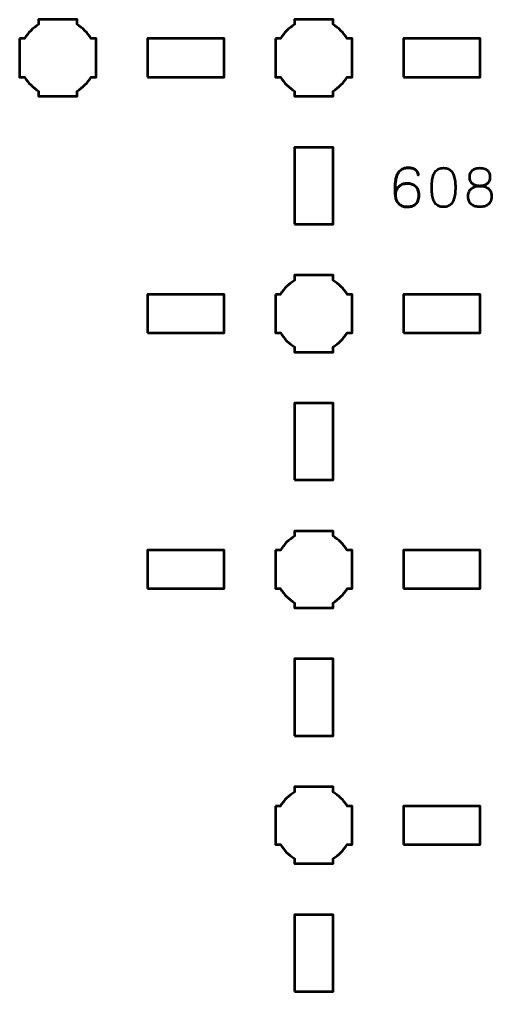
# Model space of a CAD drawing. Header units: centimetres. Extents: x -29.8 to 8.8, y -34.2 to 4.5.
# Drawn here: x -28.8 to -25.11, y -22.15 to -14.55 of the extents above; entities that cross this region are included whole.
import ezdxf

# ---------------------------------------------------------------- set-up
doc = ezdxf.new("R2010")
doc.units = ezdxf.units.CM
doc.header["$MEASUREMENT"] = 0
doc.layers.add('Layer 1', color=7, linetype='Continuous')

msp = doc.modelspace()

# ---------------------------------------------------------------- linework, layer by layer
at = {"layer": 'Layer 1', "lineweight": 53}
for points in [[(-27.8, -15), (-27.2, -15), (-27.2, -14.7), (-27.8, -14.7), (-27.8, -15)], [(-25.8, -15), (-25.2, -15), (-25.2, -14.7), (-25.8, -14.7), (-25.8, -15)], [(-26.65, -16.15), (-26.35, -16.15), (-26.35, -15.55), (-26.65, -15.55), (-26.65, -16.15)], [(-27.8, -17), (-27.2, -17), (-27.2, -16.7), (-27.8, -16.7), (-27.8, -17)], [(-25.8, -17), (-25.2, -17), (-25.2, -16.7), (-25.8, -16.7), (-25.8, -17)], [(-26.65, -18.15), (-26.35, -18.15), (-26.35, -17.55), (-26.65, -17.55), (-26.65, -18.15)], [(-27.8, -19), (-27.2, -19), (-27.2, -18.7), (-27.8, -18.7), (-27.8, -19)], [(-25.8, -19), (-25.2, -19), (-25.2, -18.7), (-25.8, -18.7), (-25.8, -19)], [(-26.65, -20.15), (-26.35, -20.15), (-26.35, -19.55), (-26.65, -19.55), (-26.65, -20.15)], [(-25.8, -21), (-25.2, -21), (-25.2, -20.7), (-25.8, -20.7), (-25.8, -21)], [(-26.65, -22.15), (-26.35, -22.15), (-26.35, -21.55), (-26.65, -21.55), (-26.65, -22.15)]]:
    msp.add_lwpolyline(points, close=True, dxfattribs=at)
for points in [[(-28.8, -14.7), (-28.8, -14.7), (-28.75985, -14.7), (-28.75985, -14.7), (-28.75985, -14.7), (-28.7335, -14.65447), (-28.69553, -14.6165), (-28.65, -14.59015), (-28.65, -14.59015), (-28.65, -14.59015), (-28.65, -14.55), (-28.65, -14.55), (-28.65, -14.55), (-28.65, -14.55), (-28.5, -14.55), (-28.5, -14.55), (-28.5, -14.55), (-28.5, -14.55), (-28.35, -14.55), (-28.35, -14.55), (-28.35, -14.55), (-28.35, -14.55), (-28.35, -14.59015), (-28.35, -14.59015), (-28.35, -14.59015), (-28.30447, -14.6165), (-28.2665, -14.65447), (-28.24015, -14.7), (-28.24015, -14.7), (-28.24015, -14.7), (-28.2, -14.7), (-28.2, -14.7), (-28.2, -14.7), (-28.2, -14.7), (-28.2, -14.85), (-28.2, -14.85), (-28.2, -14.85), (-28.2, -14.85), (-28.2, -15), (-28.2, -15), (-28.2, -15), (-28.2, -15), (-28.24015, -15), (-28.24015, -15), (-28.24015, -15), (-28.2665, -15.04553), (-28.30447, -15.0835), (-28.35, -15.10985), (-28.35, -15.10985), (-28.35, -15.10985), (-28.35, -15.15), (-28.35, -15.15), (-28.35, -15.15), (-28.35, -15.15), (-28.5, -15.15), (-28.5, -15.15), (-28.5, -15.15), (-28.5, -15.15), (-28.65, -15.15), (-28.65, -15.15), (-28.65, -15.15), (-28.65, -15.15), (-28.65, -15.10985), (-28.65, -15.10985), (-28.65, -15.10985), (-28.69553, -15.0835), (-28.7335, -15.04553), (-28.75985, -15), (-28.75985, -15), (-28.75985, -15), (-28.8, -15), (-28.8, -15), (-28.8, -15), (-28.8, -15), (-28.8, -14.85), (-28.8, -14.85), (-28.8, -14.85), (-28.8, -14.85), (-28.8, -14.7), (-28.8, -14.7)], [(-26.8, -14.7), (-26.8, -14.7), (-26.75985, -14.7), (-26.75985, -14.7), (-26.75985, -14.7), (-26.7335, -14.65447), (-26.69553, -14.6165), (-26.65, -14.59015), (-26.65, -14.59015), (-26.65, -14.59015), (-26.65, -14.55), (-26.65, -14.55), (-26.65, -14.55), (-26.65, -14.55), (-26.5, -14.55), (-26.5, -14.55), (-26.5, -14.55), (-26.5, -14.55), (-26.35, -14.55), (-26.35, -14.55), (-26.35, -14.55), (-26.35, -14.55), (-26.35, -14.59015), (-26.35, -14.59015), (-26.35, -14.59015), (-26.30447, -14.6165), (-26.2665, -14.65447), (-26.24015, -14.7), (-26.24015, -14.7), (-26.24015, -14.7), (-26.2, -14.7), (-26.2, -14.7), (-26.2, -14.7), (-26.2, -14.7), (-26.2, -14.85), (-26.2, -14.85), (-26.2, -14.85), (-26.2, -14.85), (-26.2, -15), (-26.2, -15), (-26.2, -15), (-26.2, -15), (-26.24015, -15), (-26.24015, -15), (-26.24015, -15), (-26.2665, -15.04553), (-26.30447, -15.0835), (-26.35, -15.10985), (-26.35, -15.10985), (-26.35, -15.10985), (-26.35, -15.15), (-26.35, -15.15), (-26.35, -15.15), (-26.35, -15.15), (-26.5, -15.15), (-26.5, -15.15), (-26.5, -15.15), (-26.5, -15.15), (-26.65, -15.15), (-26.65, -15.15), (-26.65, -15.15), (-26.65, -15.15), (-26.65, -15.10985), (-26.65, -15.10985), (-26.65, -15.10985), (-26.69553, -15.0835), (-26.7335, -15.04553), (-26.75985, -15), (-26.75985, -15), (-26.75985, -15), (-26.8, -15), (-26.8, -15), (-26.8, -15), (-26.8, -15), (-26.8, -14.85), (-26.8, -14.85), (-26.8, -14.85), (-26.8, -14.85), (-26.8, -14.7), (-26.8, -14.7)], [(-26.8, -16.7), (-26.8, -16.7), (-26.75985, -16.7), (-26.75985, -16.7), (-26.75985, -16.7), (-26.7335, -16.65447), (-26.69553, -16.6165), (-26.65, -16.59015), (-26.65, -16.59015), (-26.65, -16.59015), (-26.65, -16.55), (-26.65, -16.55), (-26.65, -16.55), (-26.65, -16.55), (-26.5, -16.55), (-26.5, -16.55), (-26.5, -16.55), (-26.5, -16.55), (-26.35, -16.55), (-26.35, -16.55), (-26.35, -16.55), (-26.35, -16.55), (-26.35, -16.59015), (-26.35, -16.59015), (-26.35, -16.59015), (-26.30447, -16.6165), (-26.2665, -16.65447), (-26.24015, -16.7), (-26.24015, -16.7), (-26.24015, -16.7), (-26.2, -16.7), (-26.2, -16.7), (-26.2, -16.7), (-26.2, -16.7), (-26.2, -16.85), (-26.2, -16.85), (-26.2, -16.85), (-26.2, -16.85), (-26.2, -17), (-26.2, -17), (-26.2, -17), (-26.2, -17), (-26.24015, -17), (-26.24015, -17), (-26.24015, -17), (-26.2665, -17.04553), (-26.30447, -17.0835), (-26.35, -17.10985), (-26.35, -17.10985), (-26.35, -17.10985), (-26.35, -17.15), (-26.35, -17.15), (-26.35, -17.15), (-26.35, -17.15), (-26.5, -17.15), (-26.5, -17.15), (-26.5, -17.15), (-26.5, -17.15), (-26.65, -17.15), (-26.65, -17.15), (-26.65, -17.15), (-26.65, -17.15), (-26.65, -17.10985), (-26.65, -17.10985), (-26.65, -17.10985), (-26.69553, -17.0835), (-26.7335, -17.04553), (-26.75985, -17), (-26.75985, -17), (-26.75985, -17), (-26.8, -17), (-26.8, -17), (-26.8, -17), (-26.8, -17), (-26.8, -16.85), (-26.8, -16.85), (-26.8, -16.85), (-26.8, -16.85), (-26.8, -16.7), (-26.8, -16.7)], [(-26.8, -18.7), (-26.8, -18.7), (-26.75985, -18.7), (-26.75985, -18.7), (-26.75985, -18.7), (-26.7335, -18.65447), (-26.69553, -18.6165), (-26.65, -18.59015), (-26.65, -18.59015), (-26.65, -18.59015), (-26.65, -18.55), (-26.65, -18.55), (-26.65, -18.55), (-26.65, -18.55), (-26.5, -18.55), (-26.5, -18.55), (-26.5, -18.55), (-26.5, -18.55), (-26.35, -18.55), (-26.35, -18.55), (-26.35, -18.55), (-26.35, -18.55), (-26.35, -18.59015), (-26.35, -18.59015), (-26.35, -18.59015), (-26.30447, -18.6165), (-26.2665, -18.65447), (-26.24015, -18.7), (-26.24015, -18.7), (-26.24015, -18.7), (-26.2, -18.7), (-26.2, -18.7), (-26.2, -18.7), (-26.2, -18.7), (-26.2, -18.85), (-26.2, -18.85), (-26.2, -18.85), (-26.2, -18.85), (-26.2, -19), (-26.2, -19), (-26.2, -19), (-26.2, -19), (-26.24015, -19), (-26.24015, -19), (-26.24015, -19), (-26.2665, -19.04553), (-26.30447, -19.0835), (-26.35, -19.10985), (-26.35, -19.10985), (-26.35, -19.10985), (-26.35, -19.15), (-26.35, -19.15), (-26.35, -19.15), (-26.35, -19.15), (-26.5, -19.15), (-26.5, -19.15), (-26.5, -19.15), (-26.5, -19.15), (-26.65, -19.15), (-26.65, -19.15), (-26.65, -19.15), (-26.65, -19.15), (-26.65, -19.10985), (-26.65, -19.10985), (-26.65, -19.10985), (-26.69553, -19.0835), (-26.7335, -19.04553), (-26.75985, -19), (-26.75985, -19), (-26.75985, -19), (-26.8, -19), (-26.8, -19), (-26.8, -19), (-26.8, -19), (-26.8, -18.85), (-26.8, -18.85), (-26.8, -18.85), (-26.8, -18.85), (-26.8, -18.7), (-26.8, -18.7)], [(-26.8, -20.7), (-26.8, -20.7), (-26.75985, -20.7), (-26.75985, -20.7), (-26.75985, -20.7), (-26.7335, -20.65447), (-26.69553, -20.6165), (-26.65, -20.59015), (-26.65, -20.59015), (-26.65, -20.59015), (-26.65, -20.55), (-26.65, -20.55), (-26.65, -20.55), (-26.65, -20.55), (-26.5, -20.55), (-26.5, -20.55), (-26.5, -20.55), (-26.5, -20.55), (-26.35, -20.55), (-26.35, -20.55), (-26.35, -20.55), (-26.35, -20.55), (-26.35, -20.59015), (-26.35, -20.59015), (-26.35, -20.59015), (-26.30447, -20.6165), (-26.2665, -20.65447), (-26.24015, -20.7), (-26.24015, -20.7), (-26.24015, -20.7), (-26.2, -20.7), (-26.2, -20.7), (-26.2, -20.7), (-26.2, -20.7), (-26.2, -20.85), (-26.2, -20.85), (-26.2, -20.85), (-26.2, -20.85), (-26.2, -21), (-26.2, -21), (-26.2, -21), (-26.2, -21), (-26.24015, -21), (-26.24015, -21), (-26.24015, -21), (-26.2665, -21.04553), (-26.30447, -21.0835), (-26.35, -21.10985), (-26.35, -21.10985), (-26.35, -21.10985), (-26.35, -21.15), (-26.35, -21.15), (-26.35, -21.15), (-26.35, -21.15), (-26.5, -21.15), (-26.5, -21.15), (-26.5, -21.15), (-26.5, -21.15), (-26.65, -21.15), (-26.65, -21.15), (-26.65, -21.15), (-26.65, -21.15), (-26.65, -21.10985), (-26.65, -21.10985), (-26.65, -21.10985), (-26.69553, -21.0835), (-26.7335, -21.04553), (-26.75985, -21), (-26.75985, -21), (-26.75985, -21), (-26.8, -21), (-26.8, -21), (-26.8, -21), (-26.8, -21), (-26.8, -20.85), (-26.8, -20.85), (-26.8, -20.85), (-26.8, -20.85), (-26.8, -20.7), (-26.8, -20.7)]]:
    msp.add_open_spline(points, degree=3, knots=[0, 0, 0, 0, 0.05, 0.05, 0.05, 0.05, 0.1, 0.1, 0.1, 0.1, 0.15, 0.15, 0.15, 0.15, 0.2, 0.2, 0.2, 0.2, 0.25, 0.25, 0.25, 0.25, 0.3, 0.3, 0.3, 0.3, 0.35, 0.35, 0.35, 0.35, 0.4, 0.4, 0.4, 0.4, 0.45, 0.45, 0.45, 0.45, 0.5, 0.5, 0.5, 0.5, 0.55, 0.55, 0.55, 0.55, 0.6, 0.6, 0.6, 0.6, 0.65, 0.65, 0.65, 0.65, 0.7, 0.7, 0.7, 0.7, 0.75, 0.75, 0.75, 0.75, 0.8, 0.8, 0.8, 0.8, 0.85, 0.85, 0.85, 0.85, 0.9, 0.9, 0.9, 0.9, 0.95, 0.95, 0.95, 0.95, 1, 1, 1, 1], dxfattribs=at)
at = {"layer": 'Layer 1', "color": 5, "lineweight": 53}
for points, knots in [([(-25.86266, -15.92428), (-25.86259, -15.91045), (-25.86034, -15.89796), (-25.85582, -15.88667), (-25.85582, -15.88667), (-25.85138, -15.87545), (-25.8451, -15.86579), (-25.83698, -15.85767), (-25.83698, -15.85767), (-25.82894, -15.84963), (-25.81941, -15.84342), (-25.80855, -15.83905), (-25.80855, -15.83905), (-25.79768, -15.83467), (-25.78576, -15.83249), (-25.77292, -15.83241), (-25.77292, -15.83241), (-25.76001, -15.83234), (-25.74794, -15.83397), (-25.73672, -15.83721), (-25.73672, -15.83721), (-25.7255, -15.84039), (-25.7157, -15.84561), (-25.70716, -15.85281), (-25.70716, -15.85281), (-25.69862, -15.85993), (-25.69192, -15.86939), (-25.68712, -15.88117), (-25.68712, -15.88117), (-25.68233, -15.89295), (-25.67986, -15.90727), (-25.67979, -15.92428), (-25.67979, -15.92428), (-25.67986, -15.94128), (-25.68233, -15.9556), (-25.68712, -15.96739), (-25.68712, -15.96739), (-25.69192, -15.97917), (-25.69862, -15.98862), (-25.70716, -15.99575), (-25.70716, -15.99575), (-25.7157, -16.00295), (-25.7255, -16.00817), (-25.73672, -16.01134), (-25.73672, -16.01134), (-25.74794, -16.01459), (-25.76001, -16.01621), (-25.77292, -16.01614), (-25.77292, -16.01614), (-25.78576, -16.01607), (-25.79754, -16.01388), (-25.80834, -16.00951), (-25.80834, -16.00951), (-25.81906, -16.00513), (-25.82837, -15.99892), (-25.83635, -15.99081), (-25.83635, -15.99081), (-25.84432, -15.98277), (-25.8506, -15.9731), (-25.85511, -15.96181), (-25.85511, -15.96181), (-25.8597, -15.95059), (-25.86217, -15.93811), (-25.86266, -15.92428), (-25.86266, -15.92428), (-25.86295, -15.91729), (-25.8633, -15.90897), (-25.86379, -15.8993), (-25.86379, -15.8993), (-25.86429, -15.88956), (-25.86457, -15.87898), (-25.86464, -15.86762), (-25.86464, -15.86762), (-25.86471, -15.85619), (-25.86436, -15.84441), (-25.86344, -15.83234), (-25.86344, -15.83234), (-25.86259, -15.82021), (-25.8609, -15.80828), (-25.85843, -15.7965), (-25.85843, -15.7965), (-25.85596, -15.78479), (-25.85243, -15.77371), (-25.84778, -15.76334), (-25.84778, -15.76334), (-25.84312, -15.75297), (-25.83712, -15.7438), (-25.82971, -15.73582), (-25.82971, -15.73582), (-25.82224, -15.72785), (-25.81313, -15.72157), (-25.80234, -15.71699), (-25.80234, -15.71699), (-25.79154, -15.71247), (-25.77877, -15.71014), (-25.76403, -15.71007), (-25.76403, -15.71007), (-25.75119, -15.71014), (-25.74032, -15.71141), (-25.73129, -15.71388), (-25.73129, -15.71388), (-25.72226, -15.71635), (-25.71485, -15.71967), (-25.70892, -15.72376), (-25.70892, -15.72376), (-25.70307, -15.72792), (-25.69841, -15.73244), (-25.69503, -15.73745), (-25.69503, -15.73745), (-25.69164, -15.74239), (-25.6891, -15.7474), (-25.68755, -15.75241), (-25.68755, -15.75241), (-25.68592, -15.75741), (-25.68487, -15.76207), (-25.68444, -15.76638), (-25.68444, -15.76638), (-25.68487, -15.76207), (-25.68592, -15.75741), (-25.68755, -15.75241), (-25.68755, -15.75241), (-25.6891, -15.7474), (-25.69164, -15.74239), (-25.69503, -15.73745), (-25.69503, -15.73745), (-25.69841, -15.73244), (-25.70307, -15.72792), (-25.70892, -15.72376), (-25.70892, -15.72376), (-25.71485, -15.71967), (-25.72226, -15.71635), (-25.73129, -15.71388), (-25.73129, -15.71388), (-25.74032, -15.71141), (-25.75119, -15.71014), (-25.76403, -15.71007), (-25.76403, -15.71007), (-25.77877, -15.71014), (-25.79154, -15.71247), (-25.80234, -15.71699), (-25.80234, -15.71699), (-25.81313, -15.72157), (-25.82224, -15.72785), (-25.82971, -15.73582), (-25.82971, -15.73582), (-25.83712, -15.7438), (-25.84312, -15.75297), (-25.84778, -15.76334), (-25.84778, -15.76334), (-25.85243, -15.77371), (-25.85596, -15.78479), (-25.85843, -15.7965), (-25.85843, -15.7965), (-25.8609, -15.80828), (-25.86259, -15.82021), (-25.86344, -15.83234), (-25.86344, -15.83234), (-25.86436, -15.84441), (-25.86471, -15.85619), (-25.86464, -15.86762), (-25.86464, -15.86762), (-25.86457, -15.87898), (-25.86429, -15.88956), (-25.86379, -15.8993), (-25.86379, -15.8993), (-25.8633, -15.90897), (-25.86295, -15.91729), (-25.86266, -15.92428), (-25.86266, -15.92428), (-25.86217, -15.93811), (-25.8597, -15.95059), (-25.85511, -15.96181), (-25.85511, -15.96181), (-25.8506, -15.9731), (-25.84432, -15.98277), (-25.83635, -15.99081), (-25.83635, -15.99081), (-25.82837, -15.99892), (-25.81906, -16.00513), (-25.80834, -16.00951), (-25.80834, -16.00951), (-25.79754, -16.01388), (-25.78576, -16.01607), (-25.77292, -16.01614), (-25.77292, -16.01614), (-25.76001, -16.01621), (-25.74794, -16.01459), (-25.73672, -16.01134), (-25.73672, -16.01134), (-25.7255, -16.00817), (-25.7157, -16.00295), (-25.70716, -15.99575), (-25.70716, -15.99575), (-25.69862, -15.98862), (-25.69192, -15.97917), (-25.68712, -15.96739), (-25.68712, -15.96739), (-25.68233, -15.9556), (-25.67986, -15.94128), (-25.67979, -15.92428), (-25.67979, -15.92428), (-25.67986, -15.90727), (-25.68233, -15.89295), (-25.68712, -15.88117), (-25.68712, -15.88117), (-25.69192, -15.86939), (-25.69862, -15.85993), (-25.70716, -15.85281), (-25.70716, -15.85281), (-25.7157, -15.84561), (-25.7255, -15.84039), (-25.73672, -15.83721), (-25.73672, -15.83721), (-25.74794, -15.83397), (-25.76001, -15.83234), (-25.77292, -15.83241), (-25.77292, -15.83241), (-25.78576, -15.83249), (-25.79768, -15.83467), (-25.80855, -15.83905), (-25.80855, -15.83905), (-25.81941, -15.84342), (-25.82894, -15.84963), (-25.83698, -15.85767), (-25.83698, -15.85767), (-25.8451, -15.86579), (-25.85138, -15.87545), (-25.85582, -15.88667), (-25.85582, -15.88667), (-25.86034, -15.89796), (-25.86259, -15.91045), (-25.86266, -15.92428)], [0, 0, 0, 0, 0.0172414, 0.0172414, 0.0172414, 0.0172414, 0.0344828, 0.0344828, 0.0344828, 0.0344828, 0.0517241, 0.0517241, 0.0517241, 0.0517241, 0.0689655, 0.0689655, 0.0689655, 0.0689655, 0.0862069, 0.0862069, 0.0862069, 0.0862069, 0.1034483, 0.1034483, 0.1034483, 0.1034483, 0.1206897, 0.1206897, 0.1206897, 0.1206897, 0.137931, 0.137931, 0.137931, 0.137931, 0.1551724, 0.1551724, 0.1551724, 0.1551724, 0.1724138, 0.1724138, 0.1724138, 0.1724138, 0.1896552, 0.1896552, 0.1896552, 0.1896552, 0.2068966, 0.2068966, 0.2068966, 0.2068966, 0.2241379, 0.2241379, 0.2241379, 0.2241379, 0.2413793, 0.2413793, 0.2413793, 0.2413793, 0.2586207, 0.2586207, 0.2586207, 0.2586207, 0.2758621, 0.2758621, 0.2758621, 0.2758621, 0.2931034, 0.2931034, 0.2931034, 0.2931034, 0.3103448, 0.3103448, 0.3103448, 0.3103448, 0.3275862, 0.3275862, 0.3275862, 0.3275862, 0.3448276, 0.3448276, 0.3448276, 0.3448276, 0.362069, 0.362069, 0.362069, 0.362069, 0.3793103, 0.3793103, 0.3793103, 0.3793103, 0.3965517, 0.3965517, 0.3965517, 0.3965517, 0.4137931, 0.4137931, 0.4137931, 0.4137931, 0.4310345, 0.4310345, 0.4310345, 0.4310345, 0.4482759, 0.4482759, 0.4482759, 0.4482759, 0.4655172, 0.4655172, 0.4655172, 0.4655172, 0.4827586, 0.4827586, 0.4827586, 0.4827586, 0.5, 0.5, 0.5, 0.5, 0.5172414, 0.5172414, 0.5172414, 0.5172414, 0.5344828, 0.5344828, 0.5344828, 0.5344828, 0.5517241, 0.5517241, 0.5517241, 0.5517241, 0.5689655, 0.5689655, 0.5689655, 0.5689655, 0.5862069, 0.5862069, 0.5862069, 0.5862069, 0.6034483, 0.6034483, 0.6034483, 0.6034483, 0.6206897, 0.6206897, 0.6206897, 0.6206897, 0.637931, 0.637931, 0.637931, 0.637931, 0.6551724, 0.6551724, 0.6551724, 0.6551724, 0.6724138, 0.6724138, 0.6724138, 0.6724138, 0.6896552, 0.6896552, 0.6896552, 0.6896552, 0.7068966, 0.7068966, 0.7068966, 0.7068966, 0.7241379, 0.7241379, 0.7241379, 0.7241379, 0.7413793, 0.7413793, 0.7413793, 0.7413793, 0.7586207, 0.7586207, 0.7586207, 0.7586207, 0.7758621, 0.7758621, 0.7758621, 0.7758621, 0.7931034, 0.7931034, 0.7931034, 0.7931034, 0.8103448, 0.8103448, 0.8103448, 0.8103448, 0.8275862, 0.8275862, 0.8275862, 0.8275862, 0.8448276, 0.8448276, 0.8448276, 0.8448276, 0.862069, 0.862069, 0.862069, 0.862069, 0.8793103, 0.8793103, 0.8793103, 0.8793103, 0.8965517, 0.8965517, 0.8965517, 0.8965517, 0.9137931, 0.9137931, 0.9137931, 0.9137931, 0.9310345, 0.9310345, 0.9310345, 0.9310345, 0.9482759, 0.9482759, 0.9482759, 0.9482759, 0.9655172, 0.9655172, 0.9655172, 0.9655172, 0.9827586, 0.9827586, 0.9827586, 0.9827586, 1, 1, 1, 1]), ([(-25.48632, -16.01614), (-25.47151, -16.01607), (-25.45874, -16.01346), (-25.44808, -16.00838), (-25.44808, -16.00838), (-25.4375, -16.0033), (-25.42868, -15.99603), (-25.42163, -15.98679), (-25.42163, -15.98679), (-25.41464, -15.97748), (-25.40914, -15.96647), (-25.40505, -15.95377), (-25.40505, -15.95377), (-25.40102, -15.94107), (-25.39813, -15.92717), (-25.39651, -15.91193), (-25.39651, -15.91193), (-25.39481, -15.89669), (-25.39397, -15.88067), (-25.39404, -15.86374), (-25.39404, -15.86374), (-25.39397, -15.84688), (-25.39481, -15.83086), (-25.39651, -15.81569), (-25.39651, -15.81569), (-25.39813, -15.80052), (-25.40102, -15.78655), (-25.40505, -15.77385), (-25.40505, -15.77385), (-25.40914, -15.76122), (-25.41464, -15.75022), (-25.42163, -15.74083), (-25.42163, -15.74083), (-25.42868, -15.73152), (-25.4375, -15.72425), (-25.44808, -15.71917), (-25.44808, -15.71917), (-25.45874, -15.71402), (-25.47151, -15.71141), (-25.48632, -15.71134), (-25.48632, -15.71134), (-25.50114, -15.71141), (-25.51391, -15.71402), (-25.52457, -15.71917), (-25.52457, -15.71917), (-25.53515, -15.72425), (-25.54397, -15.73152), (-25.55102, -15.74083), (-25.55102, -15.74083), (-25.55801, -15.75022), (-25.56351, -15.76122), (-25.5676, -15.77385), (-25.5676, -15.77385), (-25.57163, -15.78655), (-25.57452, -15.80052), (-25.57614, -15.81569), (-25.57614, -15.81569), (-25.57783, -15.83086), (-25.57868, -15.84688), (-25.57861, -15.86374), (-25.57861, -15.86374), (-25.57868, -15.88067), (-25.57783, -15.89669), (-25.57614, -15.91193), (-25.57614, -15.91193), (-25.57452, -15.92717), (-25.57163, -15.94107), (-25.5676, -15.95377), (-25.5676, -15.95377), (-25.56351, -15.96647), (-25.55801, -15.97748), (-25.55102, -15.98679), (-25.55102, -15.98679), (-25.54397, -15.99603), (-25.53515, -16.0033), (-25.52457, -16.00838), (-25.52457, -16.00838), (-25.51391, -16.01346), (-25.50114, -16.01607), (-25.48632, -16.01614)], [0, 0, 0, 0, 0.05, 0.05, 0.05, 0.05, 0.1, 0.1, 0.1, 0.1, 0.15, 0.15, 0.15, 0.15, 0.2, 0.2, 0.2, 0.2, 0.25, 0.25, 0.25, 0.25, 0.3, 0.3, 0.3, 0.3, 0.35, 0.35, 0.35, 0.35, 0.4, 0.4, 0.4, 0.4, 0.45, 0.45, 0.45, 0.45, 0.5, 0.5, 0.5, 0.5, 0.55, 0.55, 0.55, 0.55, 0.6, 0.6, 0.6, 0.6, 0.65, 0.65, 0.65, 0.65, 0.7, 0.7, 0.7, 0.7, 0.75, 0.75, 0.75, 0.75, 0.8, 0.8, 0.8, 0.8, 0.85, 0.85, 0.85, 0.85, 0.9, 0.9, 0.9, 0.9, 0.95, 0.95, 0.95, 0.95, 1, 1, 1, 1]), ([(-25.48632, -16.01614), (-25.47151, -16.01607), (-25.45874, -16.01346), (-25.44808, -16.00838), (-25.44808, -16.00838), (-25.4375, -16.0033), (-25.42868, -15.99603), (-25.42163, -15.98679), (-25.42163, -15.98679), (-25.41464, -15.97748), (-25.40914, -15.96647), (-25.40505, -15.95377), (-25.40505, -15.95377), (-25.40102, -15.94107), (-25.39813, -15.92717), (-25.39651, -15.91193), (-25.39651, -15.91193), (-25.39481, -15.89669), (-25.39397, -15.88067), (-25.39404, -15.86374), (-25.39404, -15.86374), (-25.39397, -15.84688), (-25.39481, -15.83086), (-25.39651, -15.81569), (-25.39651, -15.81569), (-25.39813, -15.80052), (-25.40102, -15.78655), (-25.40505, -15.77385), (-25.40505, -15.77385), (-25.40914, -15.76122), (-25.41464, -15.75022), (-25.42163, -15.74083), (-25.42163, -15.74083), (-25.42868, -15.73152), (-25.4375, -15.72425), (-25.44808, -15.71917), (-25.44808, -15.71917), (-25.45874, -15.71402), (-25.47151, -15.71141), (-25.48632, -15.71134), (-25.48632, -15.71134), (-25.50114, -15.71141), (-25.51391, -15.71402), (-25.52457, -15.71917), (-25.52457, -15.71917), (-25.53515, -15.72425), (-25.54397, -15.73152), (-25.55102, -15.74083), (-25.55102, -15.74083), (-25.55801, -15.75022), (-25.56351, -15.76122), (-25.5676, -15.77385), (-25.5676, -15.77385), (-25.57163, -15.78655), (-25.57452, -15.80052), (-25.57614, -15.81569), (-25.57614, -15.81569), (-25.57783, -15.83086), (-25.57868, -15.84688), (-25.57861, -15.86374), (-25.57861, -15.86374), (-25.57868, -15.88067), (-25.57783, -15.89669), (-25.57614, -15.91193), (-25.57614, -15.91193), (-25.57452, -15.92717), (-25.57163, -15.94107), (-25.5676, -15.95377), (-25.5676, -15.95377), (-25.56351, -15.96647), (-25.55801, -15.97748), (-25.55102, -15.98679), (-25.55102, -15.98679), (-25.54397, -15.99603), (-25.53515, -16.0033), (-25.52457, -16.00838), (-25.52457, -16.00838), (-25.51391, -16.01346), (-25.50114, -16.01607), (-25.48632, -16.01614)], [0, 0, 0, 0, 0.05, 0.05, 0.05, 0.05, 0.1, 0.1, 0.1, 0.1, 0.15, 0.15, 0.15, 0.15, 0.2, 0.2, 0.2, 0.2, 0.25, 0.25, 0.25, 0.25, 0.3, 0.3, 0.3, 0.3, 0.35, 0.35, 0.35, 0.35, 0.4, 0.4, 0.4, 0.4, 0.45, 0.45, 0.45, 0.45, 0.5, 0.5, 0.5, 0.5, 0.55, 0.55, 0.55, 0.55, 0.6, 0.6, 0.6, 0.6, 0.65, 0.65, 0.65, 0.65, 0.7, 0.7, 0.7, 0.7, 0.75, 0.75, 0.75, 0.75, 0.8, 0.8, 0.8, 0.8, 0.85, 0.85, 0.85, 0.85, 0.9, 0.9, 0.9, 0.9, 0.95, 0.95, 0.95, 0.95, 1, 1, 1, 1]), ([(-25.20269, -15.85231), (-25.19183, -15.85231), (-25.18167, -15.85104), (-25.17214, -15.8485), (-25.17214, -15.8485), (-25.16269, -15.84589), (-25.15436, -15.8418), (-25.1471, -15.83622), (-25.1471, -15.83622), (-25.1399, -15.83065), (-25.13426, -15.82338), (-25.13016, -15.81442), (-25.13016, -15.81442), (-25.12607, -15.80553), (-25.12403, -15.79474), (-25.12396, -15.78204), (-25.12396, -15.78204), (-25.12403, -15.76934), (-25.126, -15.75847), (-25.12988, -15.74944), (-25.12988, -15.74944), (-25.13376, -15.74041), (-25.13927, -15.733), (-25.14632, -15.72729), (-25.14632, -15.72729), (-25.15338, -15.72164), (-25.1617, -15.71748), (-25.1713, -15.71487), (-25.1713, -15.71487), (-25.18082, -15.71226), (-25.19134, -15.71113), (-25.20269, -15.71134), (-25.20269, -15.71134), (-25.21405, -15.71148), (-25.22457, -15.71297), (-25.23409, -15.71558), (-25.23409, -15.71558), (-25.24369, -15.71826), (-25.25201, -15.72235), (-25.25907, -15.72792), (-25.25907, -15.72792), (-25.26612, -15.7335), (-25.27163, -15.74076), (-25.27551, -15.74965), (-25.27551, -15.74965), (-25.27939, -15.75861), (-25.28136, -15.76934), (-25.28143, -15.78204), (-25.28143, -15.78204), (-25.28136, -15.79474), (-25.27932, -15.80553), (-25.27522, -15.81442), (-25.27522, -15.81442), (-25.27113, -15.82338), (-25.26549, -15.83065), (-25.25822, -15.83622), (-25.25822, -15.83622), (-25.25102, -15.8418), (-25.2427, -15.84589), (-25.23324, -15.8485), (-25.23324, -15.8485), (-25.22372, -15.85104), (-25.21356, -15.85231), (-25.20269, -15.85231)], [0, 0, 0, 0, 0.0625, 0.0625, 0.0625, 0.0625, 0.125, 0.125, 0.125, 0.125, 0.1875, 0.1875, 0.1875, 0.1875, 0.25, 0.25, 0.25, 0.25, 0.3125, 0.3125, 0.3125, 0.3125, 0.375, 0.375, 0.375, 0.375, 0.4375, 0.4375, 0.4375, 0.4375, 0.5, 0.5, 0.5, 0.5, 0.5625, 0.5625, 0.5625, 0.5625, 0.625, 0.625, 0.625, 0.625, 0.6875, 0.6875, 0.6875, 0.6875, 0.75, 0.75, 0.75, 0.75, 0.8125, 0.8125, 0.8125, 0.8125, 0.875, 0.875, 0.875, 0.875, 0.9375, 0.9375, 0.9375, 0.9375, 1, 1, 1, 1]), ([(-25.20269, -15.85231), (-25.19183, -15.85231), (-25.18167, -15.85104), (-25.17214, -15.8485), (-25.17214, -15.8485), (-25.16269, -15.84589), (-25.15436, -15.8418), (-25.1471, -15.83622), (-25.1471, -15.83622), (-25.1399, -15.83065), (-25.13426, -15.82338), (-25.13016, -15.81442), (-25.13016, -15.81442), (-25.12607, -15.80553), (-25.12403, -15.79474), (-25.12396, -15.78204), (-25.12396, -15.78204), (-25.12403, -15.76934), (-25.126, -15.75847), (-25.12988, -15.74944), (-25.12988, -15.74944), (-25.13376, -15.74041), (-25.13927, -15.733), (-25.14632, -15.72729), (-25.14632, -15.72729), (-25.15338, -15.72164), (-25.1617, -15.71748), (-25.1713, -15.71487), (-25.1713, -15.71487), (-25.18082, -15.71226), (-25.19134, -15.71113), (-25.20269, -15.71134), (-25.20269, -15.71134), (-25.21405, -15.71148), (-25.22457, -15.71297), (-25.23409, -15.71558), (-25.23409, -15.71558), (-25.24369, -15.71826), (-25.25201, -15.72235), (-25.25907, -15.72792), (-25.25907, -15.72792), (-25.26612, -15.7335), (-25.27163, -15.74076), (-25.27551, -15.74965), (-25.27551, -15.74965), (-25.27939, -15.75861), (-25.28136, -15.76934), (-25.28143, -15.78204), (-25.28143, -15.78204), (-25.28136, -15.79474), (-25.27932, -15.80553), (-25.27522, -15.81442), (-25.27522, -15.81442), (-25.27113, -15.82338), (-25.26549, -15.83065), (-25.25822, -15.83622), (-25.25822, -15.83622), (-25.25102, -15.8418), (-25.2427, -15.84589), (-25.23324, -15.8485), (-25.23324, -15.8485), (-25.22372, -15.85104), (-25.21356, -15.85231), (-25.20269, -15.85231)], [0, 0, 0, 0, 0.0625, 0.0625, 0.0625, 0.0625, 0.125, 0.125, 0.125, 0.125, 0.1875, 0.1875, 0.1875, 0.1875, 0.25, 0.25, 0.25, 0.25, 0.3125, 0.3125, 0.3125, 0.3125, 0.375, 0.375, 0.375, 0.375, 0.4375, 0.4375, 0.4375, 0.4375, 0.5, 0.5, 0.5, 0.5, 0.5625, 0.5625, 0.5625, 0.5625, 0.625, 0.625, 0.625, 0.625, 0.6875, 0.6875, 0.6875, 0.6875, 0.75, 0.75, 0.75, 0.75, 0.8125, 0.8125, 0.8125, 0.8125, 0.875, 0.875, 0.875, 0.875, 0.9375, 0.9375, 0.9375, 0.9375, 1, 1, 1, 1]), ([(-25.20269, -16.01614), (-25.18999, -16.01614), (-25.17814, -16.01466), (-25.16713, -16.01155), (-25.16713, -16.01155), (-25.15613, -16.00845), (-25.14646, -16.00358), (-25.13807, -15.99695), (-25.13807, -15.99695), (-25.12974, -15.99039), (-25.12318, -15.98192), (-25.11845, -15.97148), (-25.11845, -15.97148), (-25.11372, -15.96111), (-25.11133, -15.94862), (-25.11126, -15.93401), (-25.11126, -15.93401), (-25.1114, -15.91461), (-25.11521, -15.89888), (-25.12276, -15.88688), (-25.12276, -15.88688), (-25.1303, -15.87482), (-25.14089, -15.86607), (-25.15451, -15.8605), (-25.15451, -15.8605), (-25.16819, -15.85499), (-25.18421, -15.85224), (-25.20269, -15.85231), (-25.20269, -15.85231), (-25.22111, -15.85224), (-25.2372, -15.85499), (-25.25074, -15.8605), (-25.25074, -15.8605), (-25.26436, -15.86607), (-25.27487, -15.87482), (-25.28235, -15.88688), (-25.28235, -15.88688), (-25.28983, -15.89888), (-25.29364, -15.91461), (-25.29371, -15.93401), (-25.29371, -15.93401), (-25.29364, -15.94862), (-25.29124, -15.96111), (-25.28651, -15.97148), (-25.28651, -15.97148), (-25.28179, -15.98192), (-25.2753, -15.99039), (-25.2669, -15.99695), (-25.2669, -15.99695), (-25.25857, -16.00358), (-25.24898, -16.00845), (-25.23797, -16.01155), (-25.23797, -16.01155), (-25.22704, -16.01466), (-25.21525, -16.01614), (-25.20269, -16.01614)], [0, 0, 0, 0, 0.0714286, 0.0714286, 0.0714286, 0.0714286, 0.1428571, 0.1428571, 0.1428571, 0.1428571, 0.2142857, 0.2142857, 0.2142857, 0.2142857, 0.2857143, 0.2857143, 0.2857143, 0.2857143, 0.3571429, 0.3571429, 0.3571429, 0.3571429, 0.4285714, 0.4285714, 0.4285714, 0.4285714, 0.5, 0.5, 0.5, 0.5, 0.5714286, 0.5714286, 0.5714286, 0.5714286, 0.6428571, 0.6428571, 0.6428571, 0.6428571, 0.7142857, 0.7142857, 0.7142857, 0.7142857, 0.7857143, 0.7857143, 0.7857143, 0.7857143, 0.8571429, 0.8571429, 0.8571429, 0.8571429, 0.9285714, 0.9285714, 0.9285714, 0.9285714, 1, 1, 1, 1]), ([(-25.20269, -16.01614), (-25.18999, -16.01614), (-25.17814, -16.01466), (-25.16713, -16.01155), (-25.16713, -16.01155), (-25.15613, -16.00845), (-25.14646, -16.00358), (-25.13807, -15.99695), (-25.13807, -15.99695), (-25.12974, -15.99039), (-25.12318, -15.98192), (-25.11845, -15.97148), (-25.11845, -15.97148), (-25.11372, -15.96111), (-25.11133, -15.94862), (-25.11126, -15.93401), (-25.11126, -15.93401), (-25.1114, -15.91461), (-25.11521, -15.89888), (-25.12276, -15.88688), (-25.12276, -15.88688), (-25.1303, -15.87482), (-25.14089, -15.86607), (-25.15451, -15.8605), (-25.15451, -15.8605), (-25.16819, -15.85499), (-25.18421, -15.85224), (-25.20269, -15.85231), (-25.20269, -15.85231), (-25.22111, -15.85224), (-25.2372, -15.85499), (-25.25074, -15.8605), (-25.25074, -15.8605), (-25.26436, -15.86607), (-25.27487, -15.87482), (-25.28235, -15.88688), (-25.28235, -15.88688), (-25.28983, -15.89888), (-25.29364, -15.91461), (-25.29371, -15.93401), (-25.29371, -15.93401), (-25.29364, -15.94862), (-25.29124, -15.96111), (-25.28651, -15.97148), (-25.28651, -15.97148), (-25.28179, -15.98192), (-25.2753, -15.99039), (-25.2669, -15.99695), (-25.2669, -15.99695), (-25.25857, -16.00358), (-25.24898, -16.00845), (-25.23797, -16.01155), (-25.23797, -16.01155), (-25.22704, -16.01466), (-25.21525, -16.01614), (-25.20269, -16.01614)], [0, 0, 0, 0, 0.0714286, 0.0714286, 0.0714286, 0.0714286, 0.1428571, 0.1428571, 0.1428571, 0.1428571, 0.2142857, 0.2142857, 0.2142857, 0.2142857, 0.2857143, 0.2857143, 0.2857143, 0.2857143, 0.3571429, 0.3571429, 0.3571429, 0.3571429, 0.4285714, 0.4285714, 0.4285714, 0.4285714, 0.5, 0.5, 0.5, 0.5, 0.5714286, 0.5714286, 0.5714286, 0.5714286, 0.6428571, 0.6428571, 0.6428571, 0.6428571, 0.7142857, 0.7142857, 0.7142857, 0.7142857, 0.7857143, 0.7857143, 0.7857143, 0.7857143, 0.8571429, 0.8571429, 0.8571429, 0.8571429, 0.9285714, 0.9285714, 0.9285714, 0.9285714, 1, 1, 1, 1])]:
    msp.add_open_spline(points, degree=3, knots=knots, dxfattribs=at)

doc.saveas('drawing.dxf')
